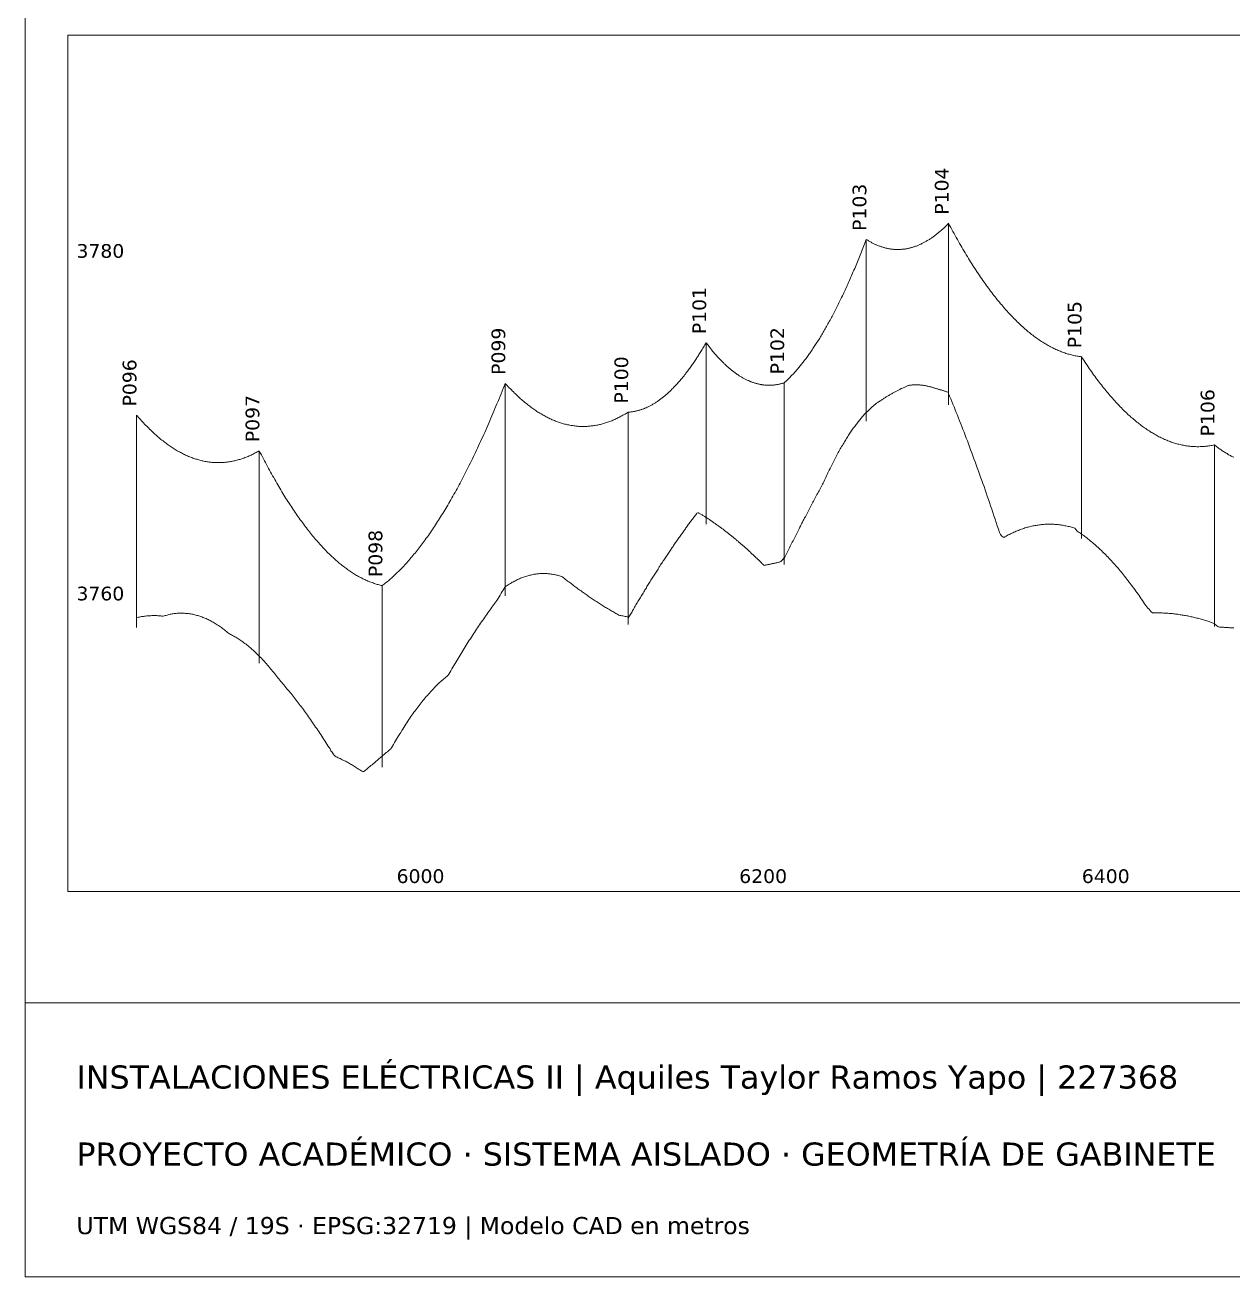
# Paper-space layout 'LP-11' of a CAD drawing. Header units: metres, sheet in millimetres. Extents: x 10 to 410, y 10 to 287.
# Drawn here: x 10 to 151, y 10 to 156.2 of the extents above; entities that cross this region are included whole.
import ezdxf

# ---------------------------------------------------------------- set-up
doc = ezdxf.new("R2010")
doc.units = ezdxf.units.M
for name, color, linetype, lineweight, true_color in [('ALERTA', 7, 'Continuous', 13, 0xc56b20), ('CABLE', 7, 'Continuous', 18, 0x087f8c), ('GRILLA', 7, 'Continuous', 13, 0xd2dce3), ('MARCO', 7, 'Continuous', 13, 0x163b55), ('POSTES', 7, 'Continuous', 13, 0x244c65), ('TERRENO', 7, 'Continuous', 13, 0x777777), ('TEXTO', 7, 'Continuous', 13, 0x163b55)]:
    doc.layers.add(name, color=color, linetype=linetype, lineweight=lineweight, true_color=true_color)
doc.styles.add('LP-TEXTO', font='DejaVuSans.ttf')

psp = doc.layouts.new('LP-11')

# ---------------------------------------------------------------- linework, layer by layer
at = {"layer": 'CABLE'}
for points in [[(108.22, 131.14), (108.3, 131.09), (108.38, 131.04), (108.46, 130.99), (108.54, 130.94), (108.62, 130.9), (108.7, 130.85), (108.78, 130.81), (108.86, 130.76), (108.94, 130.72), (109.02, 130.68), (109.1, 130.64), (109.18, 130.6), (109.26, 130.57), (109.34, 130.53), (109.42, 130.5), (109.5, 130.46), (109.58, 130.43), (109.66, 130.4), (109.74, 130.37), (109.82, 130.34), (109.9, 130.31), (109.98, 130.28), (110.06, 130.26), (110.14, 130.23), (110.22, 130.21), (110.3, 130.19), (110.38, 130.16), (110.46, 130.14), (110.54, 130.12), (110.62, 130.11), (110.7, 130.09), (110.78, 130.07), (110.86, 130.06), (110.94, 130.04), (111.02, 130.03), (111.1, 130.02), (111.18, 130.01), (111.26, 130), (111.34, 129.99), (111.42, 129.98), (111.5, 129.98), (111.58, 129.97), (111.66, 129.97), (111.74, 129.97), (111.82, 129.97), (111.9, 129.96), (111.98, 129.97), (112.06, 129.97), (112.14, 129.97), (112.22, 129.97), (112.3, 129.98), (112.38, 129.99), (112.46, 129.99), (112.54, 130), (112.62, 130.01), (112.7, 130.02), (112.78, 130.03), (112.86, 130.05), (112.94, 130.06), (113.02, 130.08), (113.1, 130.09), (113.18, 130.11), (113.26, 130.13), (113.34, 130.15), (113.42, 130.17), (113.5, 130.19), (113.58, 130.21), (113.66, 130.24), (113.74, 130.26), (113.82, 130.29), (113.9, 130.32), (113.98, 130.34), (114.06, 130.37), (114.14, 130.4), (114.22, 130.44), (114.3, 130.47), (114.38, 130.5), (114.46, 130.54), (114.54, 130.58), (114.62, 130.61), (114.7, 130.65), (114.78, 130.69), (114.86, 130.73), (114.94, 130.77), (115.02, 130.82), (115.1, 130.86), (115.18, 130.91), (115.26, 130.95), (115.34, 131), (115.42, 131.05), (115.5, 131.1), (115.58, 131.15), (115.66, 131.2), (115.74, 131.25), (115.82, 131.31), (115.9, 131.36), (115.98, 131.42), (116.06, 131.48), (116.14, 131.54), (116.22, 131.6), (116.3, 131.66), (116.38, 131.72), (116.46, 131.78), (116.54, 131.85), (116.62, 131.91), (116.7, 131.98), (116.78, 132.05), (116.86, 132.11), (116.94, 132.18), (117.02, 132.25), (117.1, 132.33), (117.18, 132.4), (117.26, 132.47), (117.34, 132.55), (117.42, 132.63), (117.5, 132.7), (117.58, 132.78), (117.66, 132.86), (117.74, 132.94), (117.82, 133.03)], [(117.82, 133.03), (117.95, 132.78), (118.07, 132.54), (118.2, 132.3), (118.33, 132.06), (118.46, 131.82), (118.59, 131.59), (118.72, 131.36), (118.85, 131.13), (118.98, 130.9), (119.11, 130.67), (119.24, 130.45), (119.37, 130.23), (119.5, 130), (119.63, 129.79), (119.76, 129.57), (119.89, 129.35), (120.02, 129.14), (120.14, 128.93), (120.27, 128.72), (120.4, 128.51), (120.53, 128.31), (120.66, 128.1), (120.79, 127.9), (120.92, 127.7), (121.05, 127.5), (121.18, 127.31), (121.31, 127.11), (121.44, 126.92), (121.57, 126.73), (121.7, 126.54), (121.83, 126.36), (121.96, 126.17), (122.09, 125.99), (122.21, 125.81), (122.34, 125.63), (122.47, 125.46), (122.6, 125.28), (122.73, 125.11), (122.86, 124.94), (122.99, 124.77), (123.12, 124.6), (123.25, 124.44), (123.38, 124.27), (123.51, 124.11), (123.64, 123.95), (123.77, 123.8), (123.9, 123.64), (124.03, 123.49), (124.15, 123.34), (124.28, 123.19), (124.41, 123.04), (124.54, 122.89), (124.67, 122.75), (124.8, 122.61), (124.93, 122.47), (125.06, 122.33), (125.19, 122.19), (125.32, 122.06), (125.45, 121.92), (125.58, 121.79), (125.71, 121.66), (125.84, 121.54), (125.97, 121.41), (126.1, 121.29), (126.22, 121.17), (126.35, 121.05), (126.48, 120.93), (126.61, 120.82), (126.74, 120.7), (126.87, 120.59), (127, 120.48), (127.13, 120.37), (127.26, 120.27), (127.39, 120.16), (127.52, 120.06), (127.65, 119.96), (127.78, 119.86), (127.91, 119.77), (128.04, 119.67), (128.16, 119.58), (128.29, 119.49), (128.42, 119.4), (128.55, 119.31), (128.68, 119.23), (128.81, 119.15), (128.94, 119.06), (129.07, 118.99), (129.2, 118.91), (129.33, 118.83), (129.46, 118.76), (129.59, 118.69), (129.72, 118.62), (129.85, 118.55), (129.98, 118.48), (130.11, 118.42), (130.23, 118.36), (130.36, 118.3), (130.49, 118.24), (130.62, 118.18), (130.75, 118.13), (130.88, 118.08), (131.01, 118.03), (131.14, 117.98), (131.27, 117.93), (131.4, 117.89), (131.53, 117.84), (131.66, 117.8), (131.79, 117.76), (131.92, 117.73), (132.05, 117.69), (132.18, 117.66), (132.3, 117.62), (132.43, 117.59), (132.56, 117.57), (132.69, 117.54), (132.82, 117.52), (132.95, 117.5), (133.08, 117.47), (133.21, 117.46), (133.34, 117.44)], [(98.62, 114.39), (98.7, 114.47), (98.78, 114.54), (98.86, 114.61), (98.94, 114.69), (99.02, 114.76), (99.1, 114.84), (99.18, 114.92), (99.26, 115), (99.34, 115.08), (99.42, 115.16), (99.5, 115.25), (99.58, 115.33), (99.66, 115.42), (99.74, 115.5), (99.82, 115.59), (99.9, 115.68), (99.98, 115.77), (100.06, 115.86), (100.14, 115.95), (100.22, 116.05), (100.3, 116.14), (100.38, 116.24), (100.46, 116.33), (100.54, 116.43), (100.62, 116.53), (100.7, 116.63), (100.78, 116.73), (100.86, 116.83), (100.94, 116.94), (101.02, 117.04), (101.1, 117.15), (101.18, 117.25), (101.26, 117.36), (101.34, 117.47), (101.42, 117.58), (101.5, 117.69), (101.58, 117.81), (101.66, 117.92), (101.74, 118.03), (101.82, 118.15), (101.9, 118.27), (101.98, 118.39), (102.06, 118.51), (102.14, 118.63), (102.22, 118.75), (102.3, 118.87), (102.38, 118.99), (102.46, 119.12), (102.54, 119.25), (102.62, 119.37), (102.7, 119.5), (102.78, 119.63), (102.86, 119.76), (102.94, 119.89), (103.02, 120.03), (103.1, 120.16), (103.18, 120.3), (103.26, 120.43), (103.34, 120.57), (103.42, 120.71), (103.5, 120.85), (103.58, 120.99), (103.66, 121.13), (103.74, 121.28), (103.82, 121.42), (103.9, 121.57), (103.98, 121.71), (104.06, 121.86), (104.14, 122.01), (104.22, 122.16), (104.3, 122.31), (104.38, 122.46), (104.46, 122.62), (104.54, 122.77), (104.62, 122.93), (104.7, 123.09), (104.78, 123.24), (104.86, 123.4), (104.94, 123.56), (105.02, 123.73), (105.1, 123.89), (105.18, 124.05), (105.26, 124.22), (105.34, 124.38), (105.42, 124.55), (105.5, 124.72), (105.58, 124.89), (105.66, 125.06), (105.74, 125.23), (105.82, 125.41), (105.9, 125.58), (105.98, 125.76), (106.06, 125.93), (106.14, 126.11), (106.22, 126.29), (106.3, 126.47), (106.38, 126.65), (106.46, 126.83), (106.54, 127.02), (106.62, 127.2), (106.7, 127.39), (106.78, 127.57), (106.86, 127.76), (106.94, 127.95), (107.02, 128.14), (107.1, 128.33), (107.18, 128.53), (107.26, 128.72), (107.34, 128.92), (107.42, 129.11), (107.5, 129.31), (107.58, 129.51), (107.66, 129.71), (107.74, 129.91), (107.82, 130.11), (107.9, 130.31), (107.98, 130.52), (108.06, 130.72), (108.14, 130.93), (108.22, 131.14)], [(80.41, 110.98), (80.49, 110.98), (80.56, 110.99), (80.64, 110.99), (80.71, 111), (80.79, 111.01), (80.87, 111.02), (80.94, 111.03), (81.02, 111.04), (81.09, 111.06), (81.17, 111.07), (81.24, 111.09), (81.32, 111.1), (81.4, 111.12), (81.47, 111.14), (81.55, 111.16), (81.62, 111.18), (81.7, 111.2), (81.78, 111.22), (81.85, 111.24), (81.93, 111.27), (82, 111.3), (82.08, 111.32), (82.16, 111.35), (82.23, 111.38), (82.31, 111.41), (82.38, 111.44), (82.46, 111.47), (82.54, 111.5), (82.61, 111.54), (82.69, 111.57), (82.76, 111.61), (82.84, 111.65), (82.91, 111.69), (82.99, 111.73), (83.07, 111.77), (83.14, 111.81), (83.22, 111.85), (83.29, 111.89), (83.37, 111.94), (83.45, 111.98), (83.52, 112.03), (83.6, 112.08), (83.67, 112.13), (83.75, 112.18), (83.83, 112.23), (83.9, 112.28), (83.98, 112.33), (84.05, 112.39), (84.13, 112.44), (84.2, 112.5), (84.28, 112.56), (84.36, 112.62), (84.43, 112.68), (84.51, 112.74), (84.58, 112.8), (84.66, 112.86), (84.74, 112.92), (84.81, 112.99), (84.89, 113.05), (84.96, 113.12), (85.04, 113.19), (85.12, 113.26), (85.19, 113.33), (85.27, 113.4), (85.34, 113.47), (85.42, 113.55), (85.49, 113.62), (85.57, 113.7), (85.65, 113.77), (85.72, 113.85), (85.8, 113.93), (85.87, 114.01), (85.95, 114.09), (86.03, 114.17), (86.1, 114.25), (86.18, 114.34), (86.25, 114.42), (86.33, 114.51), (86.41, 114.6), (86.48, 114.68), (86.56, 114.77), (86.63, 114.86), (86.71, 114.95), (86.79, 115.05), (86.86, 115.14), (86.94, 115.23), (87.01, 115.33), (87.09, 115.43), (87.16, 115.52), (87.24, 115.62), (87.32, 115.72), (87.39, 115.82), (87.47, 115.93), (87.54, 116.03), (87.62, 116.13), (87.7, 116.24), (87.77, 116.35), (87.85, 116.45), (87.92, 116.56), (88, 116.67), (88.08, 116.78), (88.15, 116.89), (88.23, 117), (88.3, 117.12), (88.38, 117.23), (88.45, 117.35), (88.53, 117.47), (88.61, 117.58), (88.68, 117.7), (88.76, 117.82), (88.83, 117.94), (88.91, 118.07), (88.99, 118.19), (89.06, 118.31), (89.14, 118.44), (89.21, 118.57), (89.29, 118.69), (89.37, 118.82), (89.44, 118.95), (89.52, 119.08)], [(89.52, 119.08), (89.59, 118.98), (89.67, 118.88), (89.75, 118.78), (89.82, 118.68), (89.9, 118.58), (89.97, 118.49), (90.05, 118.39), (90.12, 118.3), (90.2, 118.2), (90.28, 118.11), (90.35, 118.02), (90.43, 117.93), (90.5, 117.84), (90.58, 117.75), (90.66, 117.66), (90.73, 117.58), (90.81, 117.49), (90.88, 117.41), (90.96, 117.33), (91.04, 117.25), (91.11, 117.16), (91.19, 117.08), (91.26, 117.01), (91.34, 116.93), (91.41, 116.85), (91.49, 116.78), (91.57, 116.7), (91.64, 116.63), (91.72, 116.56), (91.79, 116.49), (91.87, 116.41), (91.95, 116.35), (92.02, 116.28), (92.1, 116.21), (92.17, 116.14), (92.25, 116.08), (92.33, 116.02), (92.4, 115.95), (92.48, 115.89), (92.55, 115.83), (92.63, 115.77), (92.7, 115.71), (92.78, 115.65), (92.86, 115.6), (92.93, 115.54), (93.01, 115.49), (93.08, 115.44), (93.16, 115.38), (93.24, 115.33), (93.31, 115.28), (93.39, 115.23), (93.46, 115.18), (93.54, 115.14), (93.62, 115.09), (93.69, 115.05), (93.77, 115), (93.84, 114.96), (93.92, 114.92), (94, 114.88), (94.07, 114.84), (94.15, 114.8), (94.22, 114.76), (94.3, 114.73), (94.37, 114.69), (94.45, 114.66), (94.53, 114.62), (94.6, 114.59), (94.68, 114.56), (94.75, 114.53), (94.83, 114.5), (94.91, 114.47), (94.98, 114.45), (95.06, 114.42), (95.13, 114.4), (95.21, 114.37), (95.29, 114.35), (95.36, 114.33), (95.44, 114.31), (95.51, 114.29), (95.59, 114.27), (95.66, 114.25), (95.74, 114.24), (95.82, 114.22), (95.89, 114.21), (95.97, 114.19), (96.04, 114.18), (96.12, 114.17), (96.2, 114.16), (96.27, 114.15), (96.35, 114.14), (96.42, 114.14), (96.5, 114.13), (96.58, 114.13), (96.65, 114.12), (96.73, 114.12), (96.8, 114.12), (96.88, 114.12), (96.95, 114.12), (97.03, 114.12), (97.11, 114.12), (97.18, 114.12), (97.26, 114.13), (97.33, 114.14), (97.41, 114.14), (97.49, 114.15), (97.56, 114.16), (97.64, 114.17), (97.71, 114.18), (97.79, 114.19), (97.87, 114.21), (97.94, 114.22), (98.02, 114.23), (98.09, 114.25), (98.17, 114.27), (98.25, 114.29), (98.32, 114.31), (98.4, 114.33), (98.47, 114.35), (98.55, 114.37), (98.62, 114.39)], [(133.34, 117.44), (133.47, 117.24), (133.6, 117.04), (133.73, 116.85), (133.86, 116.65), (133.99, 116.46), (134.12, 116.27), (134.24, 116.09), (134.37, 115.9), (134.5, 115.72), (134.63, 115.53), (134.76, 115.35), (134.89, 115.18), (135.02, 115), (135.15, 114.83), (135.28, 114.65), (135.41, 114.48), (135.54, 114.31), (135.67, 114.15), (135.8, 113.98), (135.93, 113.82), (136.06, 113.66), (136.19, 113.5), (136.31, 113.34), (136.44, 113.19), (136.57, 113.03), (136.7, 112.88), (136.83, 112.73), (136.96, 112.59), (137.09, 112.44), (137.22, 112.3), (137.35, 112.16), (137.48, 112.02), (137.61, 111.88), (137.74, 111.74), (137.87, 111.61), (138, 111.48), (138.13, 111.34), (138.25, 111.22), (138.38, 111.09), (138.51, 110.97), (138.64, 110.84), (138.77, 110.72), (138.9, 110.6), (139.03, 110.49), (139.16, 110.37), (139.29, 110.26), (139.42, 110.15), (139.55, 110.04), (139.68, 109.93), (139.81, 109.82), (139.94, 109.72), (140.07, 109.62), (140.2, 109.52), (140.32, 109.42), (140.45, 109.32), (140.58, 109.23), (140.71, 109.14), (140.84, 109.05), (140.97, 108.96), (141.1, 108.87), (141.23, 108.79), (141.36, 108.7), (141.49, 108.62), (141.62, 108.55), (141.75, 108.47), (141.88, 108.39), (142.01, 108.32), (142.14, 108.25), (142.26, 108.18), (142.39, 108.11), (142.52, 108.05), (142.65, 107.98), (142.78, 107.92), (142.91, 107.86), (143.04, 107.8), (143.17, 107.75), (143.3, 107.69), (143.43, 107.64), (143.56, 107.59), (143.69, 107.54), (143.82, 107.49), (143.95, 107.45), (144.08, 107.41), (144.21, 107.36), (144.33, 107.33), (144.46, 107.29), (144.59, 107.25), (144.72, 107.22), (144.85, 107.19), (144.98, 107.16), (145.11, 107.13), (145.24, 107.11), (145.37, 107.08), (145.5, 107.06), (145.63, 107.04), (145.76, 107.02), (145.89, 107), (146.02, 106.99), (146.15, 106.98), (146.28, 106.97), (146.4, 106.96), (146.53, 106.95), (146.66, 106.95), (146.79, 106.94), (146.92, 106.94), (147.05, 106.94), (147.18, 106.95), (147.31, 106.95), (147.44, 106.96), (147.57, 106.96), (147.7, 106.98), (147.83, 106.99), (147.96, 107), (148.09, 107.02), (148.22, 107.04), (148.34, 107.05), (148.47, 107.08), (148.6, 107.1), (148.73, 107.13), (148.86, 107.15)], [(51.71, 90.72), (51.82, 90.81), (51.94, 90.9), (52.06, 91), (52.18, 91.09), (52.3, 91.19), (52.42, 91.29), (52.54, 91.4), (52.66, 91.5), (52.78, 91.61), (52.9, 91.71), (53.02, 91.82), (53.14, 91.93), (53.26, 92.05), (53.38, 92.16), (53.5, 92.28), (53.62, 92.39), (53.74, 92.51), (53.86, 92.64), (53.98, 92.76), (54.1, 92.88), (54.22, 93.01), (54.34, 93.14), (54.46, 93.27), (54.58, 93.4), (54.7, 93.54), (54.81, 93.67), (54.93, 93.81), (55.05, 93.95), (55.17, 94.09), (55.29, 94.23), (55.41, 94.38), (55.53, 94.52), (55.65, 94.67), (55.77, 94.82), (55.89, 94.97), (56.01, 95.12), (56.13, 95.28), (56.25, 95.44), (56.37, 95.6), (56.49, 95.76), (56.61, 95.92), (56.73, 96.08), (56.85, 96.25), (56.97, 96.41), (57.09, 96.58), (57.21, 96.75), (57.33, 96.93), (57.45, 97.1), (57.57, 97.28), (57.69, 97.46), (57.8, 97.64), (57.92, 97.82), (58.04, 98), (58.16, 98.19), (58.28, 98.37), (58.4, 98.56), (58.52, 98.75), (58.64, 98.94), (58.76, 99.14), (58.88, 99.33), (59, 99.53), (59.12, 99.73), (59.24, 99.93), (59.36, 100.13), (59.48, 100.34), (59.6, 100.54), (59.72, 100.75), (59.84, 100.96), (59.96, 101.17), (60.08, 101.39), (60.2, 101.6), (60.32, 101.82), (60.44, 102.04), (60.56, 102.26), (60.68, 102.48), (60.79, 102.7), (60.91, 102.93), (61.03, 103.16), (61.15, 103.39), (61.27, 103.62), (61.39, 103.85), (61.51, 104.09), (61.63, 104.32), (61.75, 104.56), (61.87, 104.8), (61.99, 105.04), (62.11, 105.29), (62.23, 105.53), (62.35, 105.78), (62.47, 106.03), (62.59, 106.28), (62.71, 106.53), (62.83, 106.79), (62.95, 107.04), (63.07, 107.3), (63.19, 107.56), (63.31, 107.82), (63.43, 108.09), (63.55, 108.35), (63.67, 108.62), (63.79, 108.89), (63.9, 109.16), (64.02, 109.43), (64.14, 109.7), (64.26, 109.98), (64.38, 110.26), (64.5, 110.54), (64.62, 110.82), (64.74, 111.1), (64.86, 111.39), (64.98, 111.67), (65.1, 111.96), (65.22, 112.25), (65.34, 112.54), (65.46, 112.84), (65.58, 113.13), (65.7, 113.43), (65.82, 113.73), (65.94, 114.03), (66.06, 114.33)], [(66.06, 114.33), (66.18, 114.2), (66.3, 114.07), (66.42, 113.95), (66.54, 113.82), (66.66, 113.69), (66.78, 113.57), (66.89, 113.45), (67.01, 113.33), (67.13, 113.21), (67.25, 113.1), (67.37, 112.99), (67.49, 112.87), (67.61, 112.76), (67.73, 112.65), (67.85, 112.55), (67.97, 112.44), (68.09, 112.34), (68.21, 112.24), (68.33, 112.14), (68.45, 112.04), (68.57, 111.94), (68.69, 111.85), (68.81, 111.75), (68.93, 111.66), (69.05, 111.57), (69.17, 111.48), (69.29, 111.4), (69.41, 111.31), (69.53, 111.23), (69.65, 111.15), (69.77, 111.07), (69.88, 110.99), (70, 110.92), (70.12, 110.84), (70.24, 110.77), (70.36, 110.7), (70.48, 110.63), (70.6, 110.57), (70.72, 110.5), (70.84, 110.44), (70.96, 110.38), (71.08, 110.32), (71.2, 110.26), (71.32, 110.2), (71.44, 110.15), (71.56, 110.09), (71.68, 110.04), (71.8, 109.99), (71.92, 109.94), (72.04, 109.9), (72.16, 109.85), (72.28, 109.81), (72.4, 109.77), (72.52, 109.73), (72.64, 109.69), (72.76, 109.66), (72.88, 109.62), (72.99, 109.59), (73.11, 109.56), (73.23, 109.53), (73.35, 109.5), (73.47, 109.48), (73.59, 109.46), (73.71, 109.43), (73.83, 109.41), (73.95, 109.4), (74.07, 109.38), (74.19, 109.36), (74.31, 109.35), (74.43, 109.34), (74.55, 109.33), (74.67, 109.32), (74.79, 109.31), (74.91, 109.31), (75.03, 109.31), (75.15, 109.31), (75.27, 109.31), (75.39, 109.31), (75.51, 109.31), (75.63, 109.32), (75.75, 109.33), (75.87, 109.34), (75.98, 109.35), (76.1, 109.36), (76.22, 109.38), (76.34, 109.39), (76.46, 109.41), (76.58, 109.43), (76.7, 109.45), (76.82, 109.47), (76.94, 109.5), (77.06, 109.53), (77.18, 109.55), (77.3, 109.58), (77.42, 109.62), (77.54, 109.65), (77.66, 109.68), (77.78, 109.72), (77.9, 109.76), (78.02, 109.8), (78.14, 109.84), (78.26, 109.89), (78.38, 109.93), (78.5, 109.98), (78.62, 110.03), (78.74, 110.08), (78.86, 110.13), (78.97, 110.19), (79.09, 110.24), (79.21, 110.3), (79.33, 110.36), (79.45, 110.42), (79.57, 110.49), (79.69, 110.55), (79.81, 110.62), (79.93, 110.69), (80.05, 110.76), (80.17, 110.83), (80.29, 110.9), (80.41, 110.98)], [(23, 110.64), (23.12, 110.5), (23.24, 110.36), (23.36, 110.23), (23.48, 110.1), (23.6, 109.97), (23.72, 109.84), (23.84, 109.71), (23.96, 109.58), (24.08, 109.46), (24.2, 109.34), (24.32, 109.21), (24.44, 109.1), (24.55, 108.98), (24.67, 108.86), (24.79, 108.75), (24.91, 108.64), (25.03, 108.53), (25.15, 108.42), (25.27, 108.31), (25.39, 108.21), (25.51, 108.1), (25.63, 108), (25.75, 107.9), (25.87, 107.8), (25.99, 107.71), (26.11, 107.61), (26.23, 107.52), (26.35, 107.43), (26.47, 107.34), (26.59, 107.25), (26.71, 107.17), (26.83, 107.08), (26.95, 107), (27.07, 106.92), (27.19, 106.84), (27.31, 106.76), (27.43, 106.69), (27.54, 106.61), (27.66, 106.54), (27.78, 106.47), (27.9, 106.4), (28.02, 106.34), (28.14, 106.27), (28.26, 106.21), (28.38, 106.15), (28.5, 106.09), (28.62, 106.03), (28.74, 105.97), (28.86, 105.92), (28.98, 105.86), (29.1, 105.81), (29.22, 105.76), (29.34, 105.72), (29.46, 105.67), (29.58, 105.62), (29.7, 105.58), (29.82, 105.54), (29.94, 105.5), (30.06, 105.47), (30.18, 105.43), (30.3, 105.4), (30.42, 105.36), (30.54, 105.33), (30.65, 105.3), (30.77, 105.28), (30.89, 105.25), (31.01, 105.23), (31.13, 105.21), (31.25, 105.19), (31.37, 105.17), (31.49, 105.15), (31.61, 105.14), (31.73, 105.13), (31.85, 105.11), (31.97, 105.1), (32.09, 105.1), (32.21, 105.09), (32.33, 105.09), (32.45, 105.08), (32.57, 105.08), (32.69, 105.08), (32.81, 105.09), (32.93, 105.09), (33.05, 105.1), (33.17, 105.1), (33.29, 105.11), (33.41, 105.13), (33.53, 105.14), (33.64, 105.15), (33.76, 105.17), (33.88, 105.19), (34, 105.21), (34.12, 105.23), (34.24, 105.25), (34.36, 105.28), (34.48, 105.3), (34.6, 105.33), (34.72, 105.36), (34.84, 105.4), (34.96, 105.43), (35.08, 105.46), (35.2, 105.5), (35.32, 105.54), (35.44, 105.58), (35.56, 105.62), (35.68, 105.67), (35.8, 105.71), (35.92, 105.76), (36.04, 105.81), (36.16, 105.86), (36.28, 105.92), (36.4, 105.97), (36.52, 106.03), (36.63, 106.08), (36.75, 106.14), (36.87, 106.21), (36.99, 106.27), (37.11, 106.33), (37.23, 106.4), (37.35, 106.47)], [(148.86, 107.15), (148.96, 107.07), (149.06, 107), (149.16, 106.92), (149.25, 106.85), (149.35, 106.78), (149.45, 106.71), (149.55, 106.64), (149.64, 106.57), (149.74, 106.5), (149.84, 106.43), (149.94, 106.37), (150.03, 106.31), (150.13, 106.25), (150.23, 106.19), (150.33, 106.13), (150.42, 106.07), (150.52, 106.01), (150.62, 105.96), (150.72, 105.91), (150.82, 105.85), (150.91, 105.8), (151.01, 105.76), (151.11, 105.71)], [(37.35, 106.47), (37.47, 106.23), (37.59, 106), (37.71, 105.77), (37.83, 105.54), (37.95, 105.31), (38.07, 105.08), (38.19, 104.86), (38.31, 104.63), (38.43, 104.41), (38.55, 104.19), (38.67, 103.97), (38.79, 103.76), (38.91, 103.54), (39.03, 103.33), (39.15, 103.12), (39.27, 102.91), (39.39, 102.7), (39.51, 102.49), (39.63, 102.29), (39.74, 102.09), (39.86, 101.89), (39.98, 101.69), (40.1, 101.49), (40.22, 101.3), (40.34, 101.1), (40.46, 100.91), (40.58, 100.72), (40.7, 100.53), (40.82, 100.35), (40.94, 100.16), (41.06, 99.98), (41.18, 99.8), (41.3, 99.62), (41.42, 99.44), (41.54, 99.27), (41.66, 99.09), (41.78, 98.92), (41.9, 98.75), (42.02, 98.58), (42.14, 98.41), (42.26, 98.25), (42.38, 98.08), (42.5, 97.92), (42.62, 97.76), (42.73, 97.6), (42.85, 97.45), (42.97, 97.29), (43.09, 97.14), (43.21, 96.99), (43.33, 96.84), (43.45, 96.69), (43.57, 96.54), (43.69, 96.4), (43.81, 96.26), (43.93, 96.12), (44.05, 95.98), (44.17, 95.84), (44.29, 95.71), (44.41, 95.57), (44.53, 95.44), (44.65, 95.31), (44.77, 95.18), (44.89, 95.05), (45.01, 94.93), (45.13, 94.81), (45.25, 94.68), (45.37, 94.56), (45.49, 94.45), (45.61, 94.33), (45.72, 94.22), (45.84, 94.1), (45.96, 93.99), (46.08, 93.88), (46.2, 93.78), (46.32, 93.67), (46.44, 93.57), (46.56, 93.46), (46.68, 93.36), (46.8, 93.26), (46.92, 93.17), (47.04, 93.07), (47.16, 92.98), (47.28, 92.89), (47.4, 92.8), (47.52, 92.71), (47.64, 92.62), (47.76, 92.54), (47.88, 92.45), (48, 92.37), (48.12, 92.29), (48.24, 92.22), (48.36, 92.14), (48.48, 92.07), (48.6, 91.99), (48.71, 91.92), (48.83, 91.85), (48.95, 91.79), (49.07, 91.72), (49.19, 91.66), (49.31, 91.59), (49.43, 91.53), (49.55, 91.47), (49.67, 91.42), (49.79, 91.36), (49.91, 91.31), (50.03, 91.26), (50.15, 91.21), (50.27, 91.16), (50.39, 91.11), (50.51, 91.07), (50.63, 91.03), (50.75, 90.98), (50.87, 90.94), (50.99, 90.91), (51.11, 90.87), (51.23, 90.84), (51.35, 90.8), (51.47, 90.77), (51.59, 90.74), (51.71, 90.72)]]:
    psp.add_lwpolyline(points, dxfattribs=at)
at = {"layer": 'GRILLA'}
psp.add_lwpolyline([(15, 55), (287, 55), (287, 155), (15, 155)], close=True, dxfattribs=at)
at = {"layer": 'MARCO'}
psp.add_lwpolyline([(10, 10), (410, 10), (410, 287), (10, 287)], close=True, dxfattribs=at)
psp.add_lwpolyline([(10, 42), (410, 42)], dxfattribs=at)
at = {"layer": 'POSTES'}
for points in [[(117.82, 111.83), (117.82, 133.03)], [(108.22, 109.94), (108.22, 131.14)], [(89.52, 97.88), (89.52, 119.08)], [(133.34, 96.24), (133.34, 117.44)], [(66.06, 89.53), (66.06, 114.33)], [(98.62, 93.19), (98.62, 114.39)], [(23, 85.84), (23, 110.64)], [(80.41, 86.18), (80.41, 110.98)], [(148.86, 85.95), (148.86, 107.15)], [(37.35, 81.67), (37.35, 106.47)], [(51.71, 69.52), (51.71, 90.72)]]:
    psp.add_lwpolyline(points, dxfattribs=at)
at = {"layer": 'TERRENO'}
for points in [[(108.22, 110.94), (108.3, 111.02), (108.38, 111.1), (108.46, 111.18), (108.54, 111.26), (108.62, 111.33), (108.7, 111.41), (108.78, 111.48), (108.86, 111.55), (108.94, 111.62), (109.02, 111.69), (109.1, 111.76), (109.18, 111.82), (109.26, 111.88), (109.34, 111.95), (109.42, 112.01), (109.5, 112.07), (109.58, 112.12), (109.66, 112.18), (109.74, 112.23), (109.82, 112.28), (109.9, 112.34), (109.98, 112.39), (110.06, 112.44), (110.14, 112.5), (110.22, 112.55), (110.3, 112.6), (110.38, 112.65), (110.46, 112.7), (110.54, 112.75), (110.62, 112.8), (110.7, 112.85), (110.78, 112.9), (110.86, 112.94), (110.94, 112.99), (111.02, 113.04), (111.1, 113.09), (111.18, 113.13), (111.26, 113.18), (111.34, 113.22), (111.42, 113.26), (111.5, 113.31), (111.58, 113.35), (111.66, 113.39), (111.74, 113.44), (111.82, 113.48), (111.9, 113.52), (111.98, 113.56), (112.06, 113.6), (112.14, 113.64), (112.22, 113.68), (112.3, 113.72), (112.38, 113.75), (112.46, 113.79), (112.54, 113.83), (112.62, 113.86), (112.7, 113.9), (112.78, 113.94), (112.86, 113.97), (112.94, 114.01), (113.02, 114.04), (113.1, 114.07), (113.18, 114.1), (113.26, 114.11), (113.34, 114.12), (113.42, 114.13), (113.5, 114.14), (113.58, 114.15), (113.66, 114.15), (113.74, 114.16), (113.82, 114.16), (113.9, 114.16), (113.98, 114.16), (114.06, 114.16), (114.14, 114.16), (114.22, 114.16), (114.3, 114.16), (114.38, 114.15), (114.46, 114.15), (114.54, 114.14), (114.62, 114.14), (114.7, 114.13), (114.78, 114.12), (114.86, 114.11), (114.94, 114.1), (115.02, 114.09), (115.1, 114.07), (115.18, 114.06), (115.26, 114.04), (115.34, 114.03), (115.42, 114.01), (115.5, 113.99), (115.58, 113.97), (115.66, 113.95), (115.74, 113.93), (115.82, 113.91), (115.9, 113.89), (115.98, 113.86), (116.06, 113.83), (116.14, 113.81), (116.22, 113.78), (116.3, 113.75), (116.38, 113.72), (116.46, 113.7), (116.54, 113.68), (116.62, 113.66), (116.7, 113.63), (116.78, 113.61), (116.86, 113.59), (116.94, 113.57), (117.02, 113.54), (117.1, 113.52), (117.18, 113.49), (117.26, 113.47), (117.34, 113.44), (117.42, 113.41), (117.5, 113.39), (117.58, 113.36), (117.66, 113.33), (117.74, 113.3), (117.82, 113.27)], [(117.82, 113.16), (117.95, 112.85), (118.07, 112.53), (118.2, 112.22), (118.33, 111.9), (118.46, 111.58), (118.59, 111.26), (118.72, 110.94), (118.85, 110.61), (118.98, 110.29), (119.11, 109.96), (119.24, 109.63), (119.37, 109.3), (119.5, 108.96), (119.63, 108.63), (119.76, 108.29), (119.89, 107.95), (120.02, 107.61), (120.14, 107.27), (120.27, 106.92), (120.4, 106.58), (120.53, 106.23), (120.66, 105.88), (120.79, 105.52), (120.92, 105.17), (121.05, 104.82), (121.18, 104.46), (121.31, 104.1), (121.44, 103.74), (121.57, 103.38), (121.7, 103.01), (121.83, 102.64), (121.96, 102.28), (122.09, 101.91), (122.21, 101.54), (122.34, 101.16), (122.47, 100.79), (122.6, 100.41), (122.73, 100.03), (122.86, 99.65), (122.99, 99.27), (123.12, 98.88), (123.25, 98.5), (123.38, 98.11), (123.51, 97.72), (123.64, 97.33), (123.77, 96.93), (123.9, 96.71), (124.03, 96.48), (124.15, 96.42), (124.28, 96.36), (124.41, 96.43), (124.54, 96.5), (124.67, 96.57), (124.8, 96.64), (124.93, 96.71), (125.06, 96.77), (125.19, 96.84), (125.32, 96.9), (125.45, 96.96), (125.58, 97.01), (125.71, 97.07), (125.84, 97.12), (125.97, 97.17), (126.1, 97.23), (126.22, 97.27), (126.35, 97.32), (126.48, 97.36), (126.61, 97.41), (126.74, 97.45), (126.87, 97.49), (127, 97.53), (127.13, 97.56), (127.26, 97.6), (127.39, 97.63), (127.52, 97.66), (127.65, 97.69), (127.78, 97.71), (127.91, 97.74), (128.04, 97.76), (128.16, 97.78), (128.29, 97.8), (128.42, 97.82), (128.55, 97.83), (128.68, 97.85), (128.81, 97.86), (128.94, 97.87), (129.07, 97.88), (129.2, 97.89), (129.33, 97.89), (129.46, 97.89), (129.59, 97.9), (129.72, 97.9), (129.85, 97.89), (129.98, 97.89), (130.11, 97.88), (130.23, 97.87), (130.36, 97.86), (130.49, 97.85), (130.62, 97.84), (130.75, 97.83), (130.88, 97.81), (131.01, 97.79), (131.14, 97.77), (131.27, 97.75), (131.4, 97.72), (131.53, 97.7), (131.66, 97.67), (131.79, 97.64), (131.92, 97.61), (132.05, 97.57), (132.18, 97.54), (132.3, 97.5), (132.43, 97.46), (132.56, 97.42), (132.69, 97.26), (132.82, 97.09), (132.95, 97.01), (133.08, 96.92), (133.21, 96.83), (133.34, 96.74)], [(98.62, 93.86), (98.7, 94.03), (98.78, 94.19), (98.86, 94.35), (98.94, 94.51), (99.02, 94.67), (99.1, 94.83), (99.18, 94.99), (99.26, 95.15), (99.34, 95.31), (99.42, 95.47), (99.5, 95.63), (99.58, 95.79), (99.66, 95.95), (99.74, 96.11), (99.82, 96.27), (99.9, 96.43), (99.98, 96.58), (100.06, 96.74), (100.14, 96.9), (100.22, 97.06), (100.3, 97.21), (100.38, 97.37), (100.46, 97.53), (100.54, 97.68), (100.62, 97.84), (100.7, 98), (100.78, 98.15), (100.86, 98.31), (100.94, 98.46), (101.02, 98.62), (101.1, 98.77), (101.18, 98.92), (101.26, 99.08), (101.34, 99.23), (101.42, 99.39), (101.5, 99.54), (101.58, 99.69), (101.66, 99.84), (101.74, 100), (101.82, 100.15), (101.9, 100.3), (101.98, 100.45), (102.06, 100.6), (102.14, 100.75), (102.22, 100.91), (102.3, 101.06), (102.38, 101.21), (102.46, 101.36), (102.54, 101.51), (102.62, 101.66), (102.7, 101.8), (102.78, 101.95), (102.86, 102.1), (102.94, 102.25), (103.02, 102.4), (103.1, 102.55), (103.18, 102.69), (103.26, 102.84), (103.34, 103.02), (103.42, 103.19), (103.5, 103.36), (103.58, 103.54), (103.66, 103.71), (103.74, 103.88), (103.82, 104.05), (103.9, 104.22), (103.98, 104.38), (104.06, 104.55), (104.14, 104.71), (104.22, 104.87), (104.3, 105.03), (104.38, 105.19), (104.46, 105.34), (104.54, 105.5), (104.62, 105.65), (104.7, 105.8), (104.78, 105.95), (104.86, 106.1), (104.94, 106.25), (105.02, 106.39), (105.1, 106.54), (105.18, 106.68), (105.26, 106.82), (105.34, 106.96), (105.42, 107.1), (105.5, 107.23), (105.58, 107.37), (105.66, 107.5), (105.74, 107.63), (105.82, 107.76), (105.9, 107.89), (105.98, 108.02), (106.06, 108.14), (106.14, 108.27), (106.22, 108.39), (106.3, 108.51), (106.38, 108.63), (106.46, 108.75), (106.54, 108.86), (106.62, 108.98), (106.7, 109.09), (106.78, 109.2), (106.86, 109.31), (106.94, 109.42), (107.02, 109.53), (107.1, 109.63), (107.18, 109.73), (107.26, 109.84), (107.34, 109.94), (107.42, 110.04), (107.5, 110.13), (107.58, 110.23), (107.66, 110.32), (107.74, 110.42), (107.82, 110.51), (107.9, 110.6), (107.98, 110.69), (108.06, 110.77), (108.14, 110.86), (108.22, 110.94)], [(80.41, 86.97), (80.49, 87.08), (80.56, 87.19), (80.64, 87.31), (80.71, 87.42), (80.79, 87.55), (80.87, 87.68), (80.94, 87.81), (81.02, 87.94), (81.09, 88.07), (81.17, 88.2), (81.24, 88.33), (81.32, 88.46), (81.4, 88.59), (81.47, 88.72), (81.55, 88.85), (81.62, 88.97), (81.7, 89.1), (81.78, 89.23), (81.85, 89.35), (81.93, 89.48), (82, 89.61), (82.08, 89.73), (82.16, 89.86), (82.23, 89.98), (82.31, 90.11), (82.38, 90.23), (82.46, 90.36), (82.54, 90.48), (82.61, 90.6), (82.69, 90.73), (82.76, 90.85), (82.84, 90.97), (82.91, 91.1), (82.99, 91.22), (83.07, 91.34), (83.14, 91.46), (83.22, 91.58), (83.29, 91.7), (83.37, 91.82), (83.45, 91.94), (83.52, 92.06), (83.6, 92.18), (83.67, 92.3), (83.75, 92.42), (83.83, 92.54), (83.9, 92.66), (83.98, 92.78), (84.05, 92.9), (84.13, 93.01), (84.2, 93.13), (84.28, 93.25), (84.36, 93.36), (84.43, 93.48), (84.51, 93.6), (84.58, 93.71), (84.66, 93.83), (84.74, 93.94), (84.81, 94.06), (84.89, 94.17), (84.96, 94.28), (85.04, 94.4), (85.12, 94.51), (85.19, 94.62), (85.27, 94.74), (85.34, 94.85), (85.42, 94.96), (85.49, 95.07), (85.57, 95.19), (85.65, 95.3), (85.72, 95.41), (85.8, 95.52), (85.87, 95.63), (85.95, 95.74), (86.03, 95.85), (86.1, 95.96), (86.18, 96.07), (86.25, 96.18), (86.33, 96.29), (86.41, 96.39), (86.48, 96.5), (86.56, 96.61), (86.63, 96.72), (86.71, 96.82), (86.79, 96.93), (86.86, 97.04), (86.94, 97.14), (87.01, 97.25), (87.09, 97.35), (87.16, 97.46), (87.24, 97.56), (87.32, 97.67), (87.39, 97.77), (87.47, 97.88), (87.54, 97.98), (87.62, 98.08), (87.7, 98.19), (87.77, 98.29), (87.85, 98.39), (87.92, 98.49), (88, 98.6), (88.08, 98.7), (88.15, 98.8), (88.23, 98.9), (88.3, 99), (88.38, 99.1), (88.45, 99.2), (88.53, 99.21), (88.61, 99.23), (88.68, 99.19), (88.76, 99.16), (88.83, 99.11), (88.91, 99.07), (88.99, 99.02), (89.06, 98.97), (89.14, 98.92), (89.21, 98.88), (89.29, 98.83), (89.37, 98.78), (89.44, 98.73), (89.52, 98.68)], [(89.52, 98.68), (89.59, 98.63), (89.67, 98.58), (89.75, 98.53), (89.82, 98.48), (89.9, 98.43), (89.97, 98.38), (90.05, 98.33), (90.12, 98.28), (90.2, 98.23), (90.28, 98.17), (90.35, 98.12), (90.43, 98.07), (90.5, 98.02), (90.58, 97.96), (90.66, 97.91), (90.73, 97.85), (90.81, 97.8), (90.88, 97.75), (90.96, 97.69), (91.04, 97.64), (91.11, 97.58), (91.19, 97.52), (91.26, 97.47), (91.34, 97.41), (91.41, 97.36), (91.49, 97.3), (91.57, 97.24), (91.64, 97.18), (91.72, 97.13), (91.79, 97.07), (91.87, 97.01), (91.95, 96.95), (92.02, 96.89), (92.1, 96.83), (92.17, 96.77), (92.25, 96.71), (92.33, 96.65), (92.4, 96.59), (92.48, 96.53), (92.55, 96.47), (92.63, 96.41), (92.7, 96.34), (92.78, 96.28), (92.86, 96.22), (92.93, 96.16), (93.01, 96.09), (93.08, 96.03), (93.16, 95.97), (93.24, 95.9), (93.31, 95.84), (93.39, 95.77), (93.46, 95.71), (93.54, 95.64), (93.62, 95.58), (93.69, 95.51), (93.77, 95.44), (93.84, 95.38), (93.92, 95.31), (94, 95.24), (94.07, 95.18), (94.15, 95.11), (94.22, 95.04), (94.3, 94.97), (94.37, 94.9), (94.45, 94.83), (94.53, 94.76), (94.6, 94.69), (94.68, 94.62), (94.75, 94.55), (94.83, 94.48), (94.91, 94.41), (94.98, 94.34), (95.06, 94.27), (95.13, 94.2), (95.21, 94.13), (95.29, 94.05), (95.36, 93.98), (95.44, 93.91), (95.51, 93.83), (95.59, 93.76), (95.66, 93.69), (95.74, 93.61), (95.82, 93.54), (95.89, 93.46), (95.97, 93.39), (96.04, 93.31), (96.12, 93.24), (96.2, 93.16), (96.27, 93.12), (96.35, 93.09), (96.42, 93.1), (96.5, 93.12), (96.58, 93.14), (96.65, 93.15), (96.73, 93.17), (96.8, 93.19), (96.88, 93.2), (96.95, 93.22), (97.03, 93.24), (97.11, 93.25), (97.18, 93.27), (97.26, 93.29), (97.33, 93.3), (97.41, 93.32), (97.49, 93.34), (97.56, 93.35), (97.64, 93.37), (97.71, 93.39), (97.79, 93.4), (97.87, 93.42), (97.94, 93.44), (98.02, 93.45), (98.09, 93.47), (98.17, 93.49), (98.25, 93.55), (98.32, 93.61), (98.4, 93.7), (98.47, 93.79), (98.55, 93.88), (98.62, 93.97)], [(133.34, 96.74), (133.47, 96.65), (133.6, 96.56), (133.73, 96.46), (133.86, 96.37), (133.99, 96.26), (134.12, 96.16), (134.24, 96.06), (134.37, 95.96), (134.5, 95.85), (134.63, 95.74), (134.76, 95.63), (134.89, 95.52), (135.02, 95.4), (135.15, 95.29), (135.28, 95.17), (135.41, 95.05), (135.54, 94.93), (135.67, 94.81), (135.8, 94.68), (135.93, 94.56), (136.06, 94.43), (136.19, 94.3), (136.31, 94.17), (136.44, 94.03), (136.57, 93.9), (136.7, 93.76), (136.83, 93.62), (136.96, 93.48), (137.09, 93.34), (137.22, 93.19), (137.35, 93.04), (137.48, 92.9), (137.61, 92.75), (137.74, 92.59), (137.87, 92.44), (138, 92.28), (138.13, 92.13), (138.25, 91.97), (138.38, 91.81), (138.51, 91.64), (138.64, 91.48), (138.77, 91.31), (138.9, 91.14), (139.03, 90.97), (139.16, 90.8), (139.29, 90.63), (139.42, 90.45), (139.55, 90.27), (139.68, 90.09), (139.81, 89.91), (139.94, 89.73), (140.07, 89.55), (140.2, 89.36), (140.32, 89.17), (140.45, 88.98), (140.58, 88.79), (140.71, 88.6), (140.84, 88.4), (140.97, 88.25), (141.1, 88.1), (141.23, 87.96), (141.36, 87.82), (141.49, 87.68), (141.62, 87.54), (141.75, 87.54), (141.88, 87.54), (142.01, 87.54), (142.14, 87.54), (142.26, 87.54), (142.39, 87.54), (142.52, 87.54), (142.65, 87.53), (142.78, 87.53), (142.91, 87.52), (143.04, 87.52), (143.17, 87.51), (143.3, 87.5), (143.43, 87.49), (143.56, 87.48), (143.69, 87.47), (143.82, 87.46), (143.95, 87.45), (144.08, 87.43), (144.21, 87.42), (144.33, 87.4), (144.46, 87.39), (144.59, 87.37), (144.72, 87.35), (144.85, 87.33), (144.98, 87.31), (145.11, 87.29), (145.24, 87.27), (145.37, 87.25), (145.5, 87.23), (145.63, 87.2), (145.76, 87.18), (145.89, 87.15), (146.02, 87.12), (146.15, 87.09), (146.28, 87.07), (146.4, 87.03), (146.53, 87), (146.66, 86.97), (146.79, 86.94), (146.92, 86.91), (147.05, 86.87), (147.18, 86.84), (147.31, 86.8), (147.44, 86.76), (147.57, 86.73), (147.7, 86.69), (147.83, 86.65), (147.96, 86.61), (148.09, 86.56), (148.22, 86.52), (148.34, 86.48), (148.47, 86.43), (148.6, 86.39), (148.73, 86.34), (148.86, 86.3)], [(66.06, 90.58), (66.18, 90.67), (66.3, 90.75), (66.42, 90.82), (66.54, 90.9), (66.66, 90.97), (66.78, 91.04), (66.89, 91.11), (67.01, 91.18), (67.13, 91.24), (67.25, 91.3), (67.37, 91.36), (67.49, 91.42), (67.61, 91.47), (67.73, 91.53), (67.85, 91.58), (67.97, 91.63), (68.09, 91.67), (68.21, 91.72), (68.33, 91.76), (68.45, 91.8), (68.57, 91.83), (68.69, 91.87), (68.81, 91.9), (68.93, 91.93), (69.05, 91.96), (69.17, 91.99), (69.29, 92.01), (69.41, 92.04), (69.53, 92.05), (69.65, 92.07), (69.77, 92.09), (69.88, 92.1), (70, 92.11), (70.12, 92.12), (70.24, 92.13), (70.36, 92.13), (70.48, 92.13), (70.6, 92.13), (70.72, 92.13), (70.84, 92.13), (70.96, 92.12), (71.08, 92.11), (71.2, 92.1), (71.32, 92.09), (71.44, 92.07), (71.56, 92.05), (71.68, 92.03), (71.8, 92.01), (71.92, 91.99), (72.04, 91.96), (72.16, 91.93), (72.28, 91.9), (72.4, 91.87), (72.52, 91.83), (72.64, 91.79), (72.76, 91.74), (72.88, 91.64), (72.99, 91.55), (73.11, 91.45), (73.23, 91.36), (73.35, 91.26), (73.47, 91.17), (73.59, 91.08), (73.71, 90.99), (73.83, 90.9), (73.95, 90.8), (74.07, 90.71), (74.19, 90.62), (74.31, 90.53), (74.43, 90.45), (74.55, 90.36), (74.67, 90.27), (74.79, 90.18), (74.91, 90.1), (75.03, 90.01), (75.15, 89.92), (75.27, 89.84), (75.39, 89.76), (75.51, 89.67), (75.63, 89.59), (75.75, 89.51), (75.87, 89.42), (75.98, 89.34), (76.1, 89.26), (76.22, 89.18), (76.34, 89.1), (76.46, 89.02), (76.58, 88.94), (76.7, 88.86), (76.82, 88.79), (76.94, 88.71), (77.06, 88.63), (77.18, 88.56), (77.3, 88.48), (77.42, 88.41), (77.54, 88.33), (77.66, 88.26), (77.78, 88.18), (77.9, 88.11), (78.02, 88.04), (78.14, 87.97), (78.26, 87.9), (78.38, 87.82), (78.5, 87.75), (78.62, 87.69), (78.74, 87.62), (78.86, 87.55), (78.97, 87.48), (79.09, 87.41), (79.21, 87.35), (79.33, 87.29), (79.45, 87.24), (79.57, 87.22), (79.69, 87.2), (79.81, 87.18), (79.93, 87.15), (80.05, 87.12), (80.17, 87.1), (80.29, 87.07), (80.41, 87.04)], [(51.71, 70.82), (51.82, 70.92), (51.94, 71.02), (52.06, 71.12), (52.18, 71.22), (52.3, 71.33), (52.42, 71.43), (52.54, 71.53), (52.66, 71.63), (52.78, 71.8), (52.9, 71.97), (53.02, 72.18), (53.14, 72.39), (53.26, 72.59), (53.38, 72.8), (53.5, 73), (53.62, 73.2), (53.74, 73.4), (53.86, 73.59), (53.98, 73.79), (54.1, 73.98), (54.22, 74.17), (54.34, 74.35), (54.46, 74.54), (54.58, 74.72), (54.7, 74.9), (54.81, 75.08), (54.93, 75.25), (55.05, 75.43), (55.17, 75.6), (55.29, 75.77), (55.41, 75.94), (55.53, 76.1), (55.65, 76.26), (55.77, 76.42), (55.89, 76.58), (56.01, 76.74), (56.13, 76.89), (56.25, 77.04), (56.37, 77.19), (56.49, 77.34), (56.61, 77.48), (56.73, 77.63), (56.85, 77.77), (56.97, 77.91), (57.09, 78.04), (57.21, 78.18), (57.33, 78.31), (57.45, 78.44), (57.57, 78.56), (57.69, 78.69), (57.8, 78.81), (57.92, 78.93), (58.04, 79.05), (58.16, 79.17), (58.28, 79.28), (58.4, 79.4), (58.52, 79.5), (58.64, 79.61), (58.76, 79.72), (58.88, 79.82), (59, 79.92), (59.12, 80.02), (59.24, 80.12), (59.36, 80.21), (59.48, 80.4), (59.6, 80.58), (59.72, 80.79), (59.84, 81), (59.96, 81.2), (60.08, 81.41), (60.2, 81.61), (60.32, 81.81), (60.44, 82.01), (60.56, 82.21), (60.68, 82.41), (60.79, 82.61), (60.91, 82.8), (61.03, 83), (61.15, 83.19), (61.27, 83.39), (61.39, 83.58), (61.51, 83.77), (61.63, 83.96), (61.75, 84.15), (61.87, 84.34), (61.99, 84.52), (62.11, 84.71), (62.23, 84.89), (62.35, 85.08), (62.47, 85.26), (62.59, 85.44), (62.71, 85.62), (62.83, 85.8), (62.95, 85.98), (63.07, 86.16), (63.19, 86.33), (63.31, 86.51), (63.43, 86.68), (63.55, 86.85), (63.67, 87.02), (63.79, 87.19), (63.9, 87.36), (64.02, 87.53), (64.14, 87.7), (64.26, 87.86), (64.38, 88.03), (64.5, 88.19), (64.62, 88.35), (64.74, 88.51), (64.86, 88.68), (64.98, 88.83), (65.1, 88.99), (65.22, 89.21), (65.34, 89.42), (65.46, 89.62), (65.58, 89.83), (65.7, 90.02), (65.82, 90.21), (65.94, 90.4), (66.06, 90.58)], [(23, 86.98), (23.12, 87), (23.24, 87.03), (23.36, 87.05), (23.48, 87.08), (23.6, 87.1), (23.72, 87.12), (23.84, 87.13), (23.96, 87.15), (24.08, 87.17), (24.2, 87.18), (24.32, 87.19), (24.44, 87.2), (24.55, 87.21), (24.67, 87.21), (24.79, 87.22), (24.91, 87.22), (25.03, 87.22), (25.15, 87.22), (25.27, 87.22), (25.39, 87.22), (25.51, 87.21), (25.63, 87.21), (25.75, 87.2), (25.87, 87.19), (25.99, 87.17), (26.11, 87.16), (26.23, 87.19), (26.35, 87.22), (26.47, 87.25), (26.59, 87.29), (26.71, 87.32), (26.83, 87.34), (26.95, 87.37), (27.07, 87.39), (27.19, 87.41), (27.31, 87.43), (27.43, 87.45), (27.54, 87.46), (27.66, 87.47), (27.78, 87.49), (27.9, 87.49), (28.02, 87.5), (28.14, 87.5), (28.26, 87.5), (28.38, 87.5), (28.5, 87.5), (28.62, 87.49), (28.74, 87.48), (28.86, 87.47), (28.98, 87.46), (29.1, 87.45), (29.22, 87.43), (29.34, 87.41), (29.46, 87.39), (29.58, 87.37), (29.7, 87.34), (29.82, 87.31), (29.94, 87.29), (30.06, 87.25), (30.18, 87.22), (30.3, 87.18), (30.42, 87.14), (30.54, 87.1), (30.65, 87.06), (30.77, 87.01), (30.89, 86.97), (31.01, 86.92), (31.13, 86.87), (31.25, 86.81), (31.37, 86.76), (31.49, 86.7), (31.61, 86.64), (31.73, 86.57), (31.85, 86.51), (31.97, 86.44), (32.09, 86.37), (32.21, 86.3), (32.33, 86.23), (32.45, 86.15), (32.57, 86.07), (32.69, 85.99), (32.81, 85.91), (32.93, 85.82), (33.05, 85.73), (33.17, 85.64), (33.29, 85.55), (33.41, 85.45), (33.53, 85.36), (33.64, 85.26), (33.76, 85.17), (33.88, 85.09), (34, 85.02), (34.12, 84.96), (34.24, 84.9), (34.36, 84.83), (34.48, 84.76), (34.6, 84.69), (34.72, 84.62), (34.84, 84.55), (34.96, 84.47), (35.08, 84.39), (35.2, 84.31), (35.32, 84.23), (35.44, 84.14), (35.56, 84.06), (35.68, 83.97), (35.8, 83.87), (35.92, 83.78), (36.04, 83.68), (36.16, 83.59), (36.28, 83.49), (36.4, 83.38), (36.52, 83.28), (36.63, 83.17), (36.75, 83.06), (36.87, 82.95), (36.99, 82.84), (37.11, 82.72), (37.23, 82.6), (37.35, 82.48)], [(148.86, 86.25), (148.96, 86.17), (149.06, 86.09), (149.16, 86.01), (149.25, 85.93), (149.35, 85.91), (149.45, 85.89), (149.55, 85.89), (149.64, 85.88), (149.74, 85.88), (149.84, 85.87), (149.94, 85.86), (150.03, 85.85), (150.13, 85.85), (150.23, 85.84), (150.33, 85.83), (150.42, 85.83), (150.52, 85.82), (150.62, 85.81), (150.72, 85.81), (150.82, 85.8), (150.91, 85.8), (151.01, 85.79), (151.11, 85.78)], [(37.35, 82.48), (37.47, 82.36), (37.59, 82.24), (37.71, 82.11), (37.83, 81.98), (37.95, 81.85), (38.07, 81.71), (38.19, 81.58), (38.31, 81.44), (38.43, 81.3), (38.55, 81.16), (38.67, 81.01), (38.79, 80.87), (38.91, 80.72), (39.03, 80.57), (39.15, 80.41), (39.27, 80.26), (39.39, 80.11), (39.51, 79.95), (39.63, 79.82), (39.74, 79.68), (39.86, 79.54), (39.98, 79.4), (40.1, 79.26), (40.22, 79.12), (40.34, 78.98), (40.46, 78.84), (40.58, 78.69), (40.7, 78.55), (40.82, 78.4), (40.94, 78.26), (41.06, 78.11), (41.18, 77.96), (41.3, 77.81), (41.42, 77.65), (41.54, 77.5), (41.66, 77.35), (41.78, 77.19), (41.9, 77.04), (42.02, 76.88), (42.14, 76.72), (42.26, 76.56), (42.38, 76.4), (42.5, 76.24), (42.62, 76.08), (42.73, 75.91), (42.85, 75.75), (42.97, 75.58), (43.09, 75.41), (43.21, 75.24), (43.33, 75.08), (43.45, 74.9), (43.57, 74.73), (43.69, 74.56), (43.81, 74.39), (43.93, 74.21), (44.05, 74.04), (44.17, 73.86), (44.29, 73.68), (44.41, 73.5), (44.53, 73.32), (44.65, 73.14), (44.77, 72.96), (44.89, 72.77), (45.01, 72.59), (45.13, 72.4), (45.25, 72.21), (45.37, 72.03), (45.49, 71.84), (45.61, 71.65), (45.72, 71.45), (45.84, 71.26), (45.96, 71.07), (46.08, 70.93), (46.2, 70.8), (46.32, 70.74), (46.44, 70.69), (46.56, 70.63), (46.68, 70.58), (46.8, 70.52), (46.92, 70.46), (47.04, 70.4), (47.16, 70.34), (47.28, 70.28), (47.4, 70.22), (47.52, 70.15), (47.64, 70.09), (47.76, 70.02), (47.88, 69.95), (48, 69.88), (48.12, 69.82), (48.24, 69.74), (48.36, 69.67), (48.48, 69.6), (48.6, 69.53), (48.71, 69.45), (48.83, 69.37), (48.95, 69.3), (49.07, 69.22), (49.19, 69.14), (49.31, 69.06), (49.43, 69.03), (49.55, 69), (49.67, 69.1), (49.79, 69.2), (49.91, 69.3), (50.03, 69.4), (50.15, 69.51), (50.27, 69.61), (50.39, 69.71), (50.51, 69.81), (50.63, 69.91), (50.75, 70.01), (50.87, 70.11), (50.99, 70.21), (51.11, 70.31), (51.23, 70.42), (51.35, 70.52), (51.47, 70.62), (51.59, 70.72), (51.71, 70.82)]]:
    psp.add_lwpolyline(points, dxfattribs=at)

# ---------------------------------------------------------------- texts
at = {"layer": 'ALERTA', "style": 'LP-TEXTO'}
psp.add_text('PROYECTO ACADÉMICO · SISTEMA AISLADO · GEOMETRÍA DE GABINETE', height=2.7, dxfattribs=at).set_placement((16, 23))
at = {"layer": 'TEXTO', "style": 'LP-TEXTO'}
for s, p in [('P104', (117.82, 134.03)), ('P103', (108.22, 132.14)), ('P101', (89.52, 120.08)), ('P105', (133.34, 118.44)), ('P099', (66.06, 115.33)), ('P102', (98.62, 115.39)), ('P096', (23, 111.64)), ('P100', (80.41, 111.98)), ('P097', (37.35, 107.47)), ('P106', (148.86, 108.15)), ('P098', (51.71, 91.72))]:
    psp.add_text(s, height=1.6, rotation=90, dxfattribs=at).set_placement(p)
for s, height, p in [('3780', 1.6, (16, 129)), ('3760', 1.6, (16, 89)), ('6000', 1.6, (53.38, 56)), ('6200', 1.6, (93.38, 56)), ('6400', 1.6, (133.38, 56)), ('INSTALACIONES ELÉCTRICAS II | Aquiles Taylor Ramos Yapo | 227368', 2.7, (16, 32)), ('UTM WGS84 / 19S · EPSG:32719 | Modelo CAD en metros', 2, (16, 15))]:
    psp.add_text(s, height=height, dxfattribs=at).set_placement(p)

doc.saveas('drawing.dxf')
